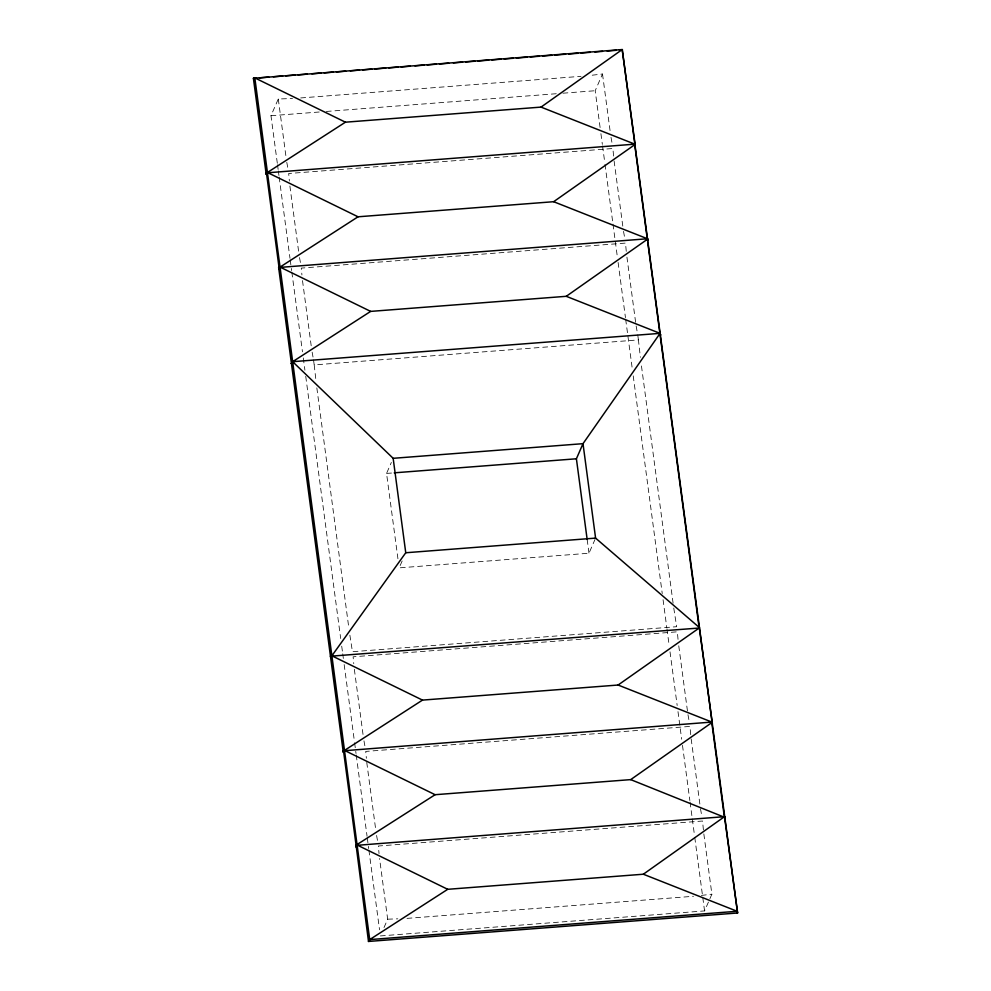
<?xml version="1.0" encoding="UTF-8"?>
<svg xmlns="http://www.w3.org/2000/svg" width="991" height="991" viewBox="0 0 991 991"><rect width="100%" height="100%" fill="white"/><g stroke="black" fill="none" stroke-linecap="round" stroke-linejoin="round"><path stroke-width="0.74" stroke-dasharray="4.96 3.72" d="M277.319 163.255L270.977 115.724L278.285 99.001L292.506 98.493M397.936 558.726L386.552 473.425L391.358 462.438M600.1 127.517L595.195 90.726L602.503 73.991L589.868 75.477M402.148 560.993L399.15 567.868L588.988 553.226L594.996 539.476M384.012 927.564L387.667 919.19L379.565 858.516M380.358 935.925L704.564 910.915L711.885 894.192L703.783 833.505M701.343 895.418L711.885 894.192M300.694 97.948L581.023 76.319M270.977 115.724L320.155 111.933M326.299 111.463L556.781 93.687M562.925 93.204L595.195 90.726M313.515 359.807L314.197 364.911L638.415 339.901L640.384 357.33M386.552 473.425L392.733 472.955M406.991 918.372L693.477 896.285M387.667 919.19L397.812 918.83M611.013 137.353L612.19 143.831M623.525 231.374L624.9 239.017M636.135 325.977L637.411 333.038M687.977 714.684L689.352 722.34M700.476 808.693L701.863 816.349M286.795 162.363L287.861 168.247M299.517 257.561L300.694 264.027M312.128 352.152L313.193 358.036M363.97 740.872L365.035 746.756M376.58 835.475L377.645 841.359M673.769 608.016L676.655 626.708L352.437 651.719L349.736 634.265M637.733 334.797L638.415 339.901M641.462 365.952L673.372 605.241M602.503 73.991L610.196 131.63M614.11 160.988L622.806 226.233M626.931 257.115L635.627 322.348M678.761 645.822L687.667 712.579M691.173 738.902L700.08 805.671M600.918 133.649L602.355 144.376M602.553 145.912L604.807 162.772M605.005 164.308L612.785 222.566M612.983 224.102L617.282 256.297M618.099 262.429L625.457 317.615M625.655 319.152L632.407 369.742M633.224 375.874L662.248 593.572M663.066 599.704L666.745 627.303M666.955 628.827L669.198 645.698M670.015 651.83L677.175 705.481M677.993 711.612L681.672 739.212M682.489 745.343L689.847 800.53M690.058 802.066L692.102 817.402M692.3 818.938L694.555 835.797M694.753 837.333L704.564 910.915M587.168 539.513L588.988 553.226M278.285 99.001L285.978 156.64M289.892 185.998L298.799 252.755M302.503 280.602L311.409 347.358M316.835 387.89L348.943 628.703M354.344 669.309L363.239 736.065M366.757 762.401L375.862 830.669M277.517 164.791L278.137 169.387M278.335 170.923L278.954 175.518M279.152 177.055L289.991 258.304M290.202 259.84L291.627 270.568M291.837 272.104L302.466 351.817M303.283 357.949L304.918 370.213M305.736 376.345L340.693 638.501M341.709 646.169L342.527 652.301M342.737 653.837L343.344 658.433M344.162 664.565L354.394 741.218M354.592 742.755L356.029 753.482M356.227 755.018L367.066 836.268M367.265 837.804L368.702 848.544M368.9 850.067L379.541 929.793M314.197 364.911L316.018 380.99M703.399 829.938L702.569 821.019L378.351 846.017L379.045 853.573M690.715 734.641L689.959 726.415L365.741 751.413L366.373 758.276M678.042 639.356L677.336 631.812L353.118 656.81L353.762 663.673M626.262 251.33L625.507 243.092L301.289 268.103L301.921 274.965M613.59 156.045L612.896 148.501L288.678 173.499L289.372 181.056"/><path stroke-width="1.49" d="M635.12 144.438L622.212 49.55L253.399 78.301L266.207 174.329L267.421 172.484L345.425 122.19L541.036 107.102L634.822 144.153L635.305 145.863L634.822 144.153L266.009 172.905L267.421 172.484L358.048 216.794L553.647 201.706L647.433 238.757L647.928 240.466L647.433 238.757L278.632 267.508L343.27 752.243L344.496 750.41L422.488 700.104L618.099 685.029L711.885 722.067L712.368 723.777L711.885 722.067L343.072 750.819M634.723 144.723L553.647 201.706M566.257 296.309L660.056 333.36L660.539 335.069L660.056 333.36L292.655 361.69L291.428 363.536L292.655 361.69L370.659 311.397L566.257 296.309L647.334 239.326L634.686 144.475M712.182 722.352L699.274 627.464L595.591 538.113L583.005 443.671L660.056 333.36L660.539 335.069M711.786 722.637L630.71 779.62L435.111 794.708L355.695 845.422L724.495 816.671L737.601 912.984L622.212 49.55L541.036 107.102M630.71 779.62L724.396 817.241L711.749 722.389M647.928 240.466L647.73 239.042M737.601 912.984L368.491 941.45L369.717 939.604L447.721 889.311L643.332 874.223L724.495 816.671L724.991 818.38L724.793 816.956M587.168 539.513L576.403 458.783L583.005 443.671L393.154 458.313L292.655 361.69L291.428 363.536M370.659 311.397L280.044 267.087L278.818 268.933L280.044 267.087L358.048 216.794M447.721 889.311L357.107 845.001L356.302 846.822L368.491 941.45M266.591 174.082L267.421 172.484L266.009 172.905M278.632 267.508L280.044 267.087L278.818 268.933M343.654 751.996L344.496 750.41L435.111 794.708M355.695 845.422L357.107 845.001L356.302 846.822L343.691 752.219M368.875 941.202L369.717 939.604L254.811 77.893L253.845 78.524M266.207 174.329L267.421 172.484M343.27 752.243L344.496 750.41L343.493 750.794M355.88 846.847L357.107 845.001M393.154 458.313L405.753 552.755L331.874 655.807L330.461 656.215L699.163 628.034M331.477 656.711L332.592 655.15M618.099 685.029L699.572 627.749M280.044 267.087L279.078 267.731L266.629 174.305M343.518 751.042L344.496 750.41M253.399 78.301L256.471 78.066M259.543 77.831L268.772 77.112M273.392 76.765L282.621 76.047M285.693 75.812L294.922 75.093M297.994 74.858L307.222 74.152M311.843 73.792L321.072 73.086M324.144 72.851L333.372 72.132M336.445 71.897L345.673 71.179M350.281 70.832L359.51 70.113M362.595 69.878L371.823 69.172M374.895 68.936L385.66 68.106M388.732 67.859L397.961 67.153M401.045 66.917L410.262 66.199M414.882 65.852L424.111 65.133M427.183 64.898L436.412 64.192M439.484 63.944L448.712 63.238M453.333 62.879L462.562 62.173M465.634 61.938L474.862 61.219M477.935 60.984L488.699 60.154M491.784 59.918L501.012 59.2M504.085 58.965L513.313 58.258M516.385 58.023L527.15 57.193M530.222 56.945L539.451 56.239M542.535 56.004L551.764 55.285M554.836 55.05L565.601 54.22M568.673 53.985L577.902 53.279M580.974 53.031L590.202 52.325M594.823 51.966L602.516 51.371M607.124 51.024L616.352 50.306M619.425 50.07L622.509 49.835M394.269 472.831L576.403 458.783M405.753 552.755L595.591 538.113M330.461 656.215L331.874 655.807L422.488 700.104M369.717 939.604L737.118 911.274L737.143 912.798M724.991 818.38L724.495 816.671M643.332 874.223L737.118 911.274M254.811 77.893L345.425 122.19M647.705 242.039L698.965 626.498M711.885 722.067L711.91 723.591M647.433 238.757L647.457 240.28M634.822 144.153L634.847 145.677"/></g></svg>
